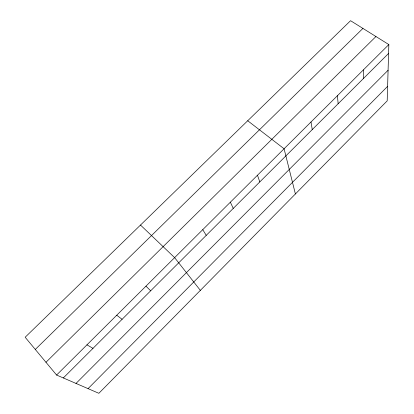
<?xml version="1.0" encoding="UTF-8"?>
<svg xmlns="http://www.w3.org/2000/svg" width="414" height="414" viewBox="0 0 414 414"><rect width="100%" height="100%" fill="white"/><g stroke="black" fill="none" stroke-linecap="round" stroke-linejoin="round"><path stroke-width="0.62" d="M388.839 44.567L387.193 100.871L98.858 393.3L56.589 375.043L25.161 337.255L350.56 20.7L388.839 44.567L56.589 375.043M88.058 388.637L387.618 86.34M76.016 383.436L388.089 70.251M63.321 377.951L388.58 53.432M45.975 362.286L375.943 36.53M35.294 349.437L362.933 28.416M86.956 344.841L92.99 348.35M116.738 315.214L122.099 319.308M247.712 120.753L284.082 148.766L295.399 193.969M140.496 225.056L174.625 257.637L200.355 290.359M145.956 286.152L150.665 290.804M202.756 229.656L206.234 235.364M230.365 202.192L233.258 208.397M257.472 175.236L259.801 181.917M311.002 121.99L312.249 129.587M337.426 95.712L338.15 103.748M363.368 69.904L363.59 78.365"/></g></svg>
